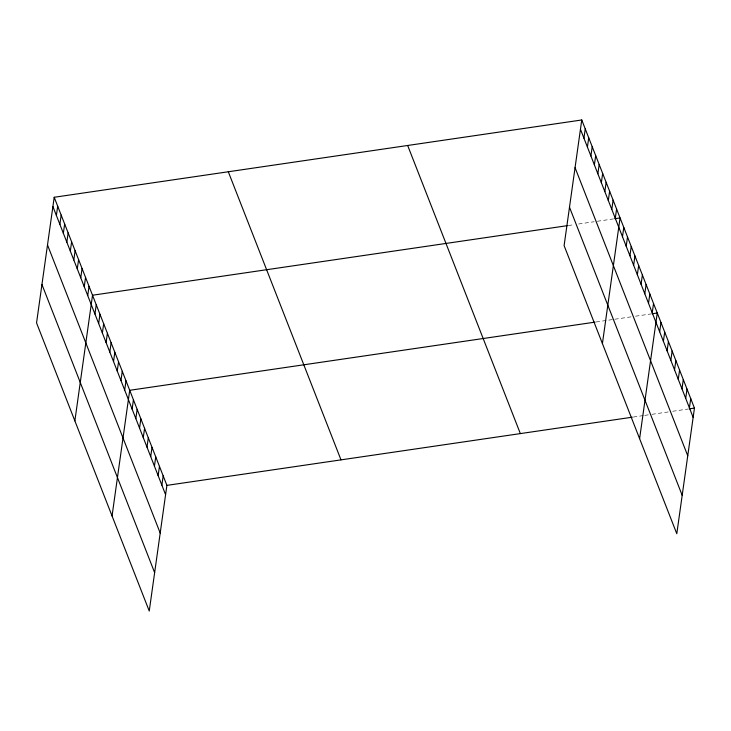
<?xml version="1.0" encoding="UTF-8"?>
<svg xmlns="http://www.w3.org/2000/svg" width="731" height="731" viewBox="0 0 731 731"><rect width="100%" height="100%" fill="white"/><g stroke="black" fill="none" stroke-linecap="round" stroke-linejoin="round"><path stroke-width="0.55" stroke-dasharray="3.65 2.74" d="M568.261 225.532L574.484 224.618M578.623 224.006L594.166 221.731M597.273 221.274L613.857 218.852M596.121 321.969L613.738 319.392M614.78 319.237L631.356 316.806M635.504 316.203L651.047 313.928M633.311 417.054L643.673 415.528M644.705 415.382L650.928 414.468M651.961 414.313L668.545 411.891M672.684 411.279L688.236 409.004"/><path stroke-width="1.1" d="M54.204 197.269L36.55 322.91L149.243 611.025L166.896 485.375L54.204 197.269L581.757 119.975L694.45 408.09L676.796 533.731L564.104 245.625L581.757 119.975M56.388 215.462L57.694 206.169M59.869 224.371L61.176 215.078M63.35 233.271L64.657 223.978M66.832 242.18L68.138 232.887M70.322 251.08L71.62 241.797M73.804 259.989L75.11 250.696M77.285 268.898L78.592 259.606M80.766 277.798L82.073 268.505M84.248 286.707L85.554 277.415M87.729 295.607L89.036 286.314M74.864 420.864L92.526 295.223L567.229 225.678M94.939 314.019L96.245 304.736M98.658 323.531L99.964 314.239M102.377 333.034L103.674 323.751M106.096 342.547L107.393 333.254M109.814 352.059L111.112 342.766M113.533 361.562L114.831 352.269M117.243 371.074L118.55 361.781M120.962 380.577L122.269 371.284M124.681 390.089L125.988 380.796M112.053 515.94L129.707 390.299L595.089 322.124M132.119 409.104L133.426 399.811M135.838 418.607L137.145 409.314M139.557 428.119L140.864 418.826M143.276 437.622L144.583 428.329M146.995 447.134L148.302 437.842M150.714 456.637L152.021 447.345M154.433 466.15L155.74 456.857M158.152 475.653L159.459 466.36M161.871 485.165L163.177 475.872M583.941 138.177L585.248 128.884M587.422 147.077L588.729 137.784M590.904 155.986L592.211 146.693M594.385 164.895L595.692 155.602M597.867 173.795L599.173 164.502M601.357 182.704L602.664 173.411M604.839 191.604L606.145 182.311M608.32 200.513L609.627 191.22M611.801 209.413L613.108 200.13M615.283 218.322L616.589 209.029M602.417 343.579L620.071 217.939L614.89 218.697M622.492 236.734L623.79 227.442M626.211 246.246L627.509 236.954M629.921 255.749L631.228 246.457M633.64 265.262L634.947 255.969M637.359 274.765L638.666 265.472M641.078 284.277L642.385 274.984M644.797 293.78L646.103 284.487M648.516 303.292L649.822 293.999M652.235 312.795L653.541 303.511M639.607 438.655L657.26 313.014L652.079 313.773M659.673 331.81L660.979 322.526M663.392 341.322L664.698 332.029M667.111 350.825L668.417 341.541M670.83 360.337L672.136 351.044M674.549 369.84L675.855 360.557M678.267 379.352L679.574 370.06M681.986 388.865L683.293 379.572M685.705 398.368L687.012 389.075M689.424 407.88L690.731 398.587M166.896 485.375L632.278 417.2M689.269 408.848L694.45 408.09M580.451 129.268L693.143 417.383M575.059 167.664L687.752 455.779M569.495 207.22L682.187 495.335M407.67 145.487L520.353 433.593M228.3 171.758L340.993 459.872M52.906 206.553L165.59 494.668M47.506 244.949L160.199 533.063M41.95 284.514L154.634 572.629"/></g></svg>
